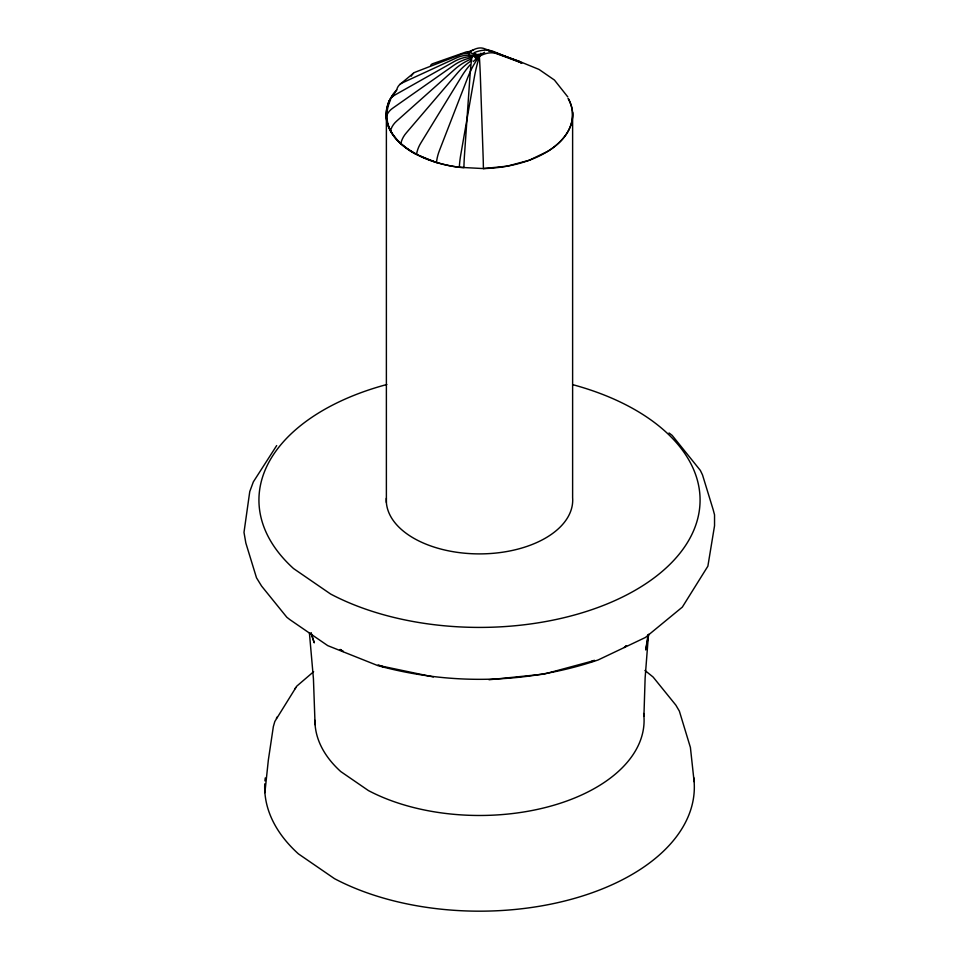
<?xml version="1.0" encoding="UTF-8"?>
<svg xmlns="http://www.w3.org/2000/svg" width="959" height="959" viewBox="0 0 959 959"><rect width="100%" height="100%" fill="white"/><g stroke="black" fill="none" stroke-linecap="round" stroke-linejoin="round"><path stroke-width="1.44" d="M643.921 716.229L645.131 677.905L648.476 634.558M264.888 792.661L268.34 760.103L273.351 726.586L274.825 721.48L296.751 686.164L313.641 671.696M390.637 99.532C371.361 142.076 430.999 165.727 463.916 167.597A18.353 1.307 -87.1 0 1 464.504 154.747L469.766 79.046A44.318 3.165 -87.1 0 1 472.008 55.982L479.308 56.341L479.392 55.202A44.893 1.63 88.5 0 0 479.296 54.124M648.008 634.834L645.731 649.95L648.74 634.259M478.097 54.243A44.893 11.052 79.7 0 1 478.805 55.262L479.44 56.269L478.565 59.434A44.869 7.948 -82.7 0 0 473.974 79.261L460.799 154.555A18.329 3.249 -82.7 0 0 459.337 167.369M479.272 56.341L473.998 52.709A44.318 27.751 -55.4 0 1 493.645 51.558L521.948 63.03L496.762 53.716A44.893 24.802 -62 0 0 480.867 55.526L479.488 56.245L479.896 55.226A44.905 7.948 -82.7 0 1 480.903 53.248M392.147 97.135L396.69 89.918A18.329 13.282 42 0 1 402.684 82.714L456.604 57.84A44.881 32.522 42 0 1 479.5 56.377L478.433 57.732A44.893 16.902 -73.3 0 0 467.596 77.931L439.594 150.107A18.329 6.905 -73.3 0 0 436.477 162.574M276.396 718.303L277.343 716.793M294.916 688.838L295.792 687.459M276.672 445.575L253.332 481.886L249.76 491.583L243.994 532.389L245.852 543.07L256.497 577.786L261.567 586.045L286.825 617.26L289.966 619.694L327.738 645.635L377.81 665.606C449.867 685.373 527.306 684.031 598.164 659.948L645.395 637.483L682.329 607.107L707.874 566.194L714.539 525.772L714.539 514.839L713.148 509.601L702.503 474.897L700.346 470.413L672.175 435.41L669.034 432.977M390.145 99.448A93.203 53.812 0 0 0 459.361 167.31L483.384 168.568A18.329 0.647 88.6 0 0 483.096 155.682L480.471 79.585A44.881 1.582 88.6 0 0 479.452 57.876L479.5 56.365L477.546 57.264A44.893 30.892 -47.9 0 0 475.58 58.259M479.476 56.161L480.363 55.322A44.893 16.974 -73.2 0 1 484.619 52.301M399.903 84.416L413.317 73.328M626.551 645.635L624.285 647.493L626.335 645.851M476.072 54.999A44.893 27.044 57.7 0 1 477.786 55.634L479.392 56.317L477.93 57.528A44.893 24.742 -62.2 0 0 473.255 61.58M475.065 57.624A44.893 34.944 -28.7 0 1 477.282 56.941L479.5 56.365L478.253 55.406A44.893 19.719 69.8 0 0 476.995 54.543M593.921 660.439L591.235 661.746L594.616 660.463L544.017 674.117L489.006 679.739M467.788 52.134L471.72 50.503A44.893 11.052 79.7 0 1 473.458 50.359M474.849 56.929A44.893 36.622 -4.4 0 1 477.174 56.605L479.5 56.365L469.335 52.313L469.335 55.31M474.957 56.233A44.893 35.795 20.9 0 1 477.234 56.245L479.5 56.365M433.36 676.958L380.855 665.954L383.744 667.068L378.194 664.827M436.273 162.491L419.766 155.826M492.65 51.966L519.382 61.436A18.341 6.929 -73.2 0 1 521.133 62.743M386.141 117.058L386.273 117.106A18.329 14.948 -4.4 0 1 393.022 107.983L453.715 65.368A44.893 36.622 -4.4 0 1 472.547 57.36M519.778 61.568L539.006 69.42L554.422 80.041L567.836 96.967M340.301 649.734L343.31 651.521L340.265 649.435M644.939 670.449L653.091 677.018L675.855 705.141L679.356 711.099L690.408 747.457L694.112 781.633M310.956 633.18L314.252 642.842L311.172 632.844M309.433 633.12L313.437 678.78L315.079 724.68M572.619 112.371L572.619 497.685A93.215 53.812 0 0 1 479.991 553.894A93.215 53.812 0 0 1 386.333 498.248M386.381 117.154L386.381 502.468M693.669 777.437A214.828 124.023 0 0 1 573.734 898.607A214.828 124.023 0 0 1 334.499 878.66L298.417 853.87A214.828 124.023 0 0 1 264.756 783.839M264.948 780.878A214.828 124.023 0 0 1 265.271 777.917M643.645 713.496A164.576 95.025 0 0 1 551.317 805.956A164.576 95.025 0 0 1 368.412 790.564L340.769 771.575A164.576 95.025 0 0 1 314.924 720.317M572.847 384.691A220.57 127.343 0 0 1 662.909 570.809A220.57 127.343 0 0 1 330.615 594.029L293.574 568.579A220.57 127.343 0 0 1 386.837 384.511M568.351 98.621A93.347 53.896 0 0 1 548.009 151.21L529.32 160.237L507.215 166.171L483.384 168.568A93.191 53.8 0 0 0 568.207 98.645M391.512 97.003A93.203 53.812 0 0 1 393.945 93.407M416.266 154.399A93.191 53.8 0 0 1 396.702 89.858M469.335 52.313A44.318 20.798 -67.9 0 1 484.055 48.561L518.687 61.148A18.353 8.607 -67.9 0 1 520.833 62.623M488.575 51.115A44.893 16.974 -73.2 0 1 490.385 51.235M470.965 51.894A44.893 19.719 69.8 0 0 465.618 52.146L432.929 63.63A18.329 8.056 69.8 0 0 430.567 65.5M469.383 53.524A44.893 27.044 57.7 0 0 460.464 54.651L415.631 72.021A18.329 11.04 57.7 0 0 411.315 76.157M472.703 56.305A44.893 35.795 20.9 0 0 454.302 61.496L394.964 94.977A18.329 14.613 20.9 0 0 388.371 103.14M470.689 59.254A44.893 34.944 -28.7 0 0 454.89 69.192L396.954 120.822A18.329 14.265 -28.7 0 0 390.517 130.999M471.708 60.513A44.893 30.892 -47.9 0 0 457.743 72.716L406.52 132.642A18.329 12.611 -47.9 0 0 400.826 143.742M470.246 64.709A44.893 24.742 -62.2 0 0 462.082 75.701L421.061 142.639A18.329 10.105 -62.2 0 0 416.506 154.519"/></g></svg>
